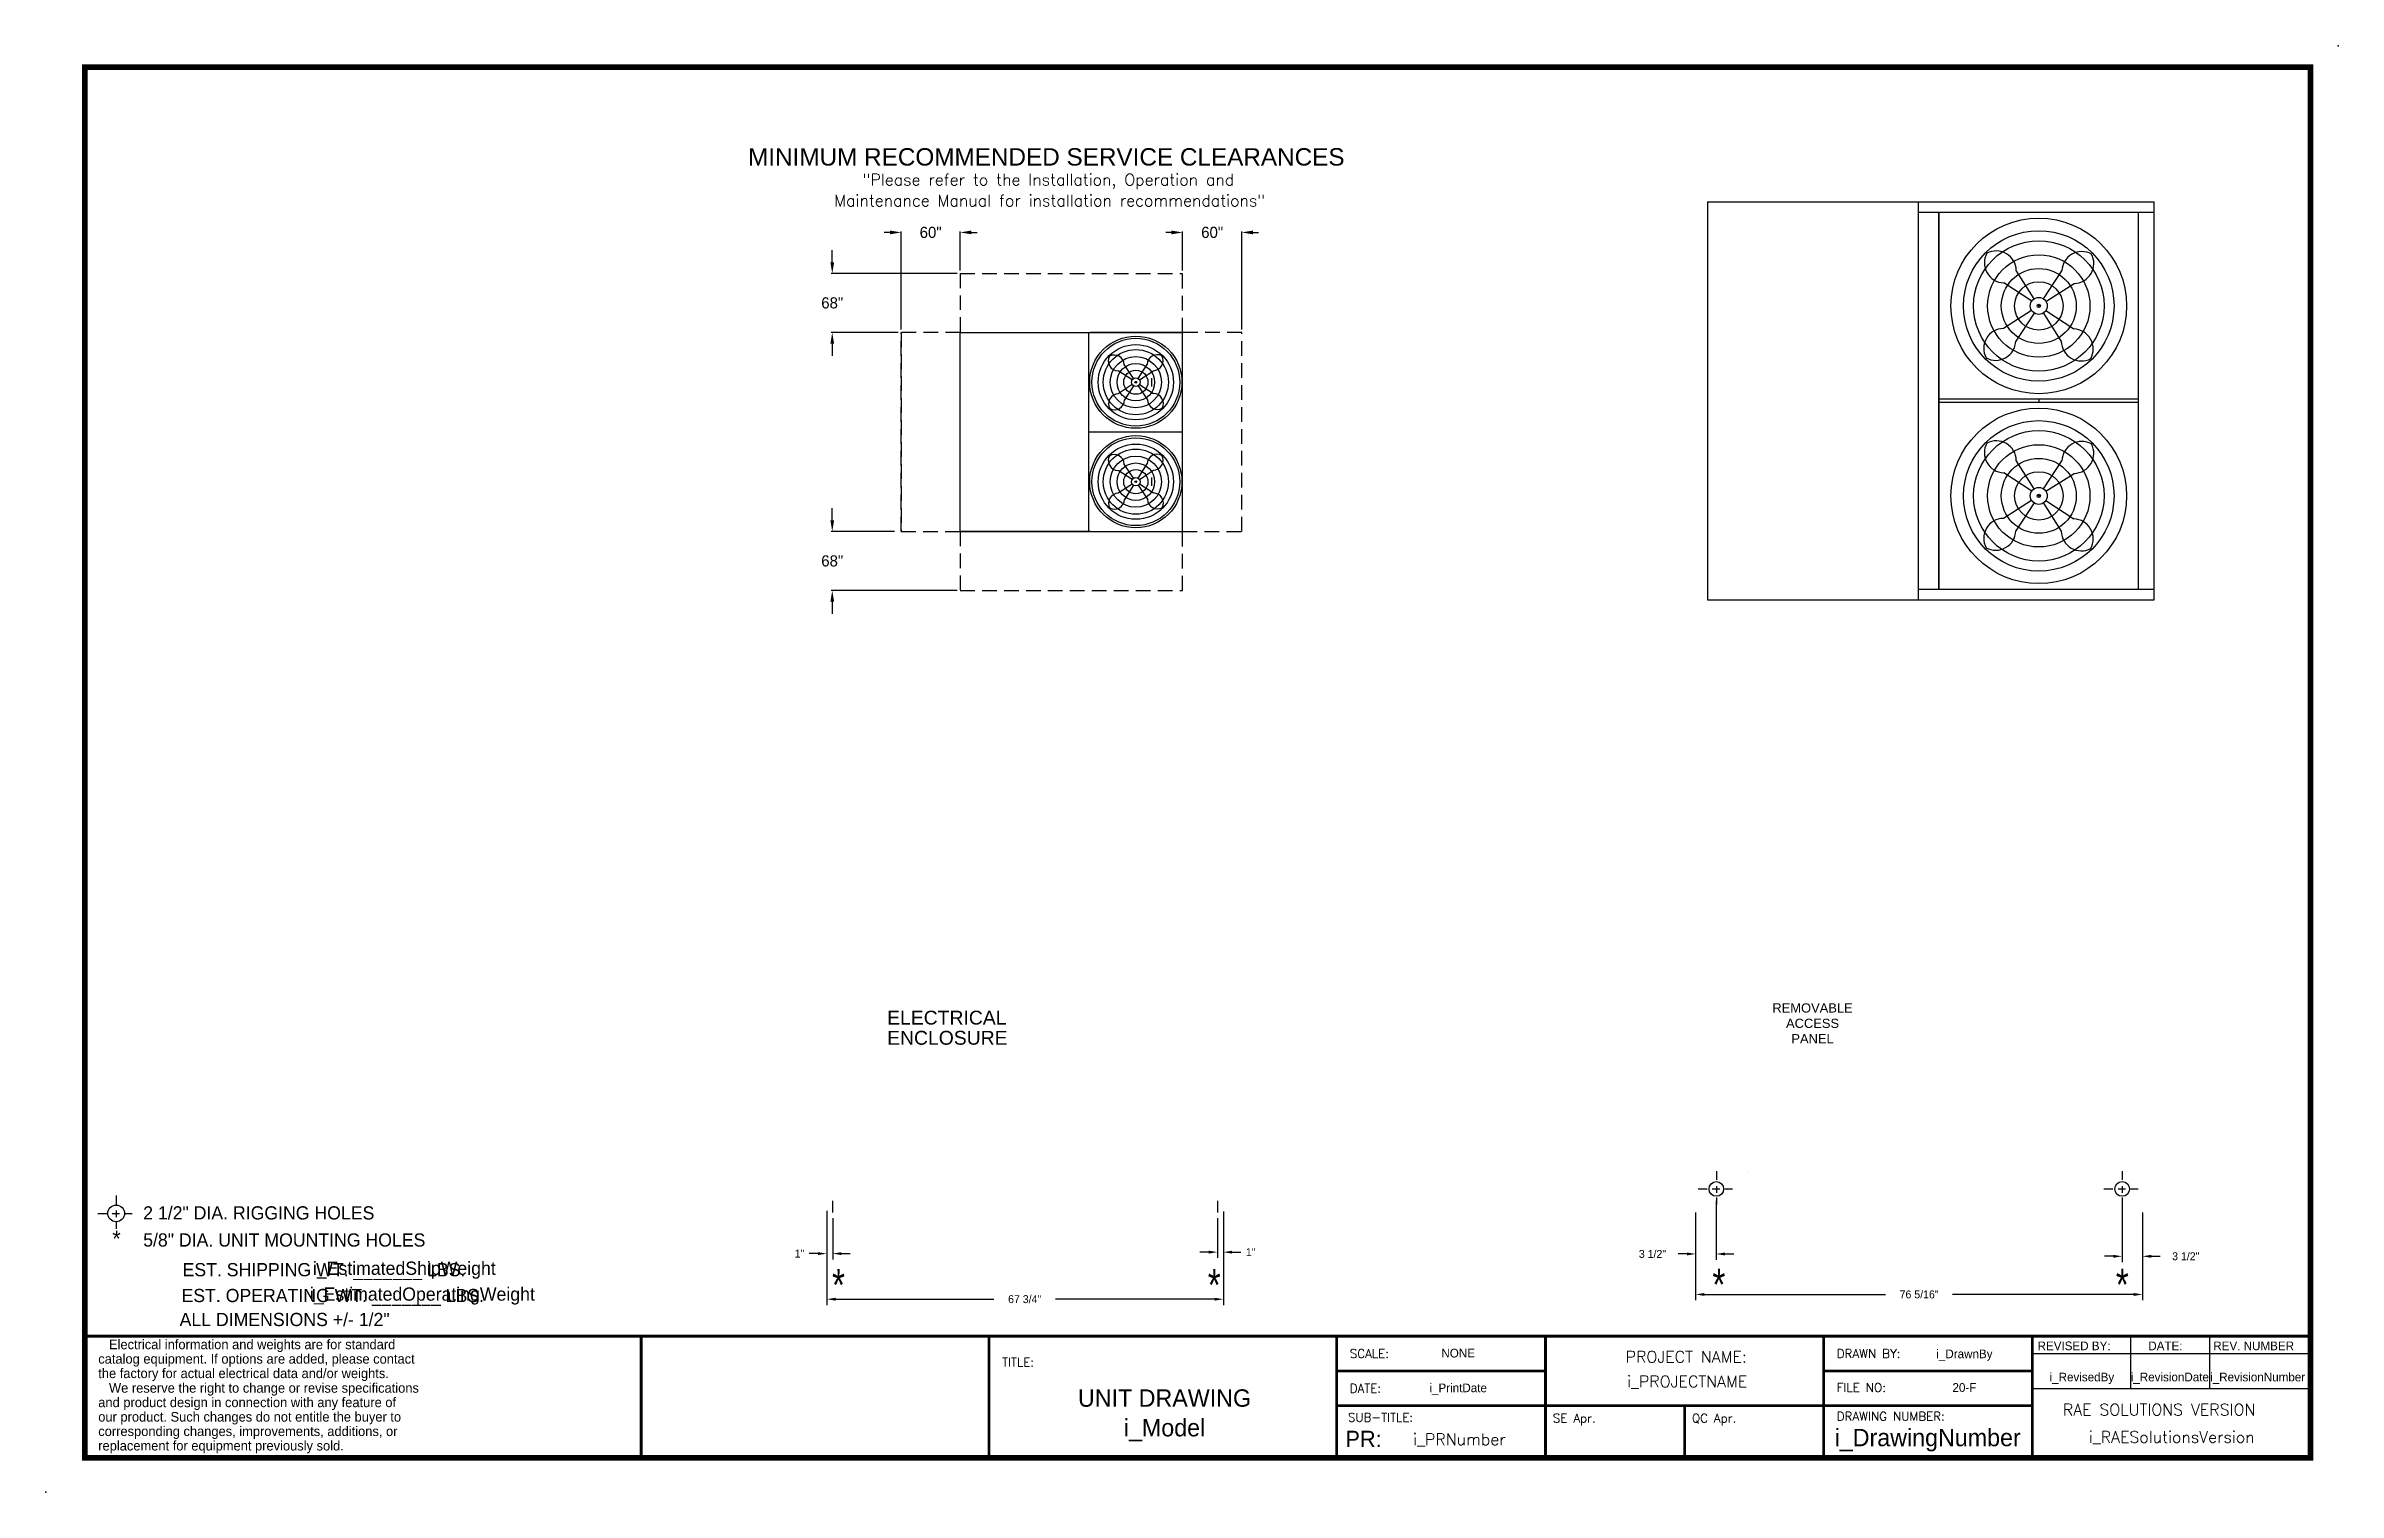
# Model space of a CAD drawing. Extents: x -50 to 341, y -10 to 237.
import ezdxf
from ezdxf.enums import TextEntityAlignment as Align

# ---------------------------------------------------------------- set-up
doc = ezdxf.new("R2010")
doc.units = 0
doc.header["$MEASUREMENT"] = 0
doc.linetypes.add('DASHED', pattern=[0.75, 0.5, -0.25])
doc.layers.get('0').update_dxf_attribs({"color": 1, "linetype": 'CONTINUOUS'})
doc.styles.add('dimentions', font='ARIAL.TTF')
doc.styles.add('SIMPLEX', font='SIMPLEX')
doc.styles.add('SLDTEXTSTYLE0', font='ARIAL.TTF', dxfattribs={"width": 0.75})
doc.dimstyles.new('SLDDIMSTYLE0', dxfattribs={"dimtxt": 1.35, "dimasz": 1.5, "dimexe": 1, "dimexo": 1, "dimgap": 1, "dimtad": 0, "dimtih": 1, "dimtoh": 1, "dimdec": 4, "dimzin": 12, "dimdsep": 46, "dimlunit": 5, "dimtxsty": 'STANDARD', "dimcen": 0.09, "dimclrd": 1, "dimclre": 1, "dimclrt": 1, "dimadec": 0, "dimazin": 0, "dimtfac": 1, "dimtdec": 4, "dimtofl": 0, "dimtmove": 0, "dimatfit": 0, "dimfxl": 1, "dimfrac": 2, "dimtolj": 1, "dimtzin": 12, "dimarcsym": 0})

# ---------------------------------------------------------------- blocks, each defined once
blk = doc.blocks.new('*D31')
at = {"color": 1, "lineweight": -2}
for p, q in [((83.34, 38.39), (83.34, 22.31)), ((151.07, 38.14), (151.07, 22.31)), ((84.84, 23.31), (111.85, 23.31)), ((149.57, 23.31), (122.4, 23.31))]:
    blk.add_line(p, q, dxfattribs=at)
at = {"color": 1}
for points in [[(84.84, 23.56), (84.84, 23.06), (83.34, 23.31)], [(149.57, 23.56), (149.57, 23.06), (151.07, 23.31)]]:
    blk.add_solid(points, dxfattribs=at)
at = {"color": 1, "insert": (117.13, 23.31), "char_height": 1.35, "attachment_point": 5}
blk.add_mtext('\\A1;67 3/4"', dxfattribs=at)
blk = doc.blocks.new('*D32')
at = {"color": 1, "lineweight": -2}
for p, q in [((231.73, 38.14), (231.73, 30.04)), ((235.23, 38.14), (235.23, 30.04)), ((230.23, 31.04), (228.73, 31.04)), ((236.73, 31.04), (238.23, 31.04))]:
    blk.add_line(p, q, dxfattribs=at)
at = {"color": 1}
for points in [[(230.23, 31.29), (230.23, 30.79), (231.73, 31.04)], [(236.73, 31.29), (236.73, 30.79), (235.23, 31.04)]]:
    blk.add_solid(points, dxfattribs=at)
at = {"color": 1, "insert": (224.36, 31.04), "char_height": 1.35, "attachment_point": 5}
blk.add_mtext('\\A1;3 1/2"', dxfattribs=at)
blk = doc.blocks.new('*D33')
at = {"color": 1, "lineweight": -2}
for p, q in [((304.57, 38.14), (304.57, 29.64)), ((308.07, 38.14), (308.07, 29.64)), ((303.07, 30.64), (301.57, 30.64)), ((309.57, 30.64), (311.07, 30.64))]:
    blk.add_line(p, q, dxfattribs=at)
at = {"color": 1}
for points in [[(303.07, 30.89), (303.07, 30.39), (304.57, 30.64)], [(309.57, 30.89), (309.57, 30.39), (308.07, 30.64)]]:
    blk.add_solid(points, dxfattribs=at)
at = {"color": 1, "insert": (315.44, 30.64), "char_height": 1.35, "attachment_point": 5}
blk.add_mtext('\\A1;3 1/2"', dxfattribs=at)
blk = doc.blocks.new('*D34')
at = {"color": 1, "lineweight": -2}
for p, q in [((231.73, 38.14), (231.73, 23.12)), ((308.07, 38.14), (308.07, 23.12)), ((233.23, 24.12), (264.18, 24.12)), ((306.57, 24.12), (275.63, 24.12))]:
    blk.add_line(p, q, dxfattribs=at)
at = {"color": 1}
for points in [[(233.23, 24.37), (233.23, 23.87), (231.73, 24.12)], [(306.57, 24.37), (306.57, 23.87), (308.07, 24.12)]]:
    blk.add_solid(points, dxfattribs=at)
at = {"color": 1, "insert": (269.9, 24.12), "char_height": 1.35, "attachment_point": 5}
blk.add_mtext('\\A1;76 5/16"', dxfattribs=at)
blk = doc.blocks.new('*D35')
at = {"color": 1, "lineweight": -2}
for p, q in [((83.34, 38.14), (83.34, 30.1)), ((84.34, 37.14), (84.34, 30.1)), ((81.84, 31.1), (80.34, 31.1)), ((85.84, 31.1), (87.34, 31.1))]:
    blk.add_line(p, q, dxfattribs=at)
at = {"color": 1}
for points in [[(81.84, 31.35), (81.84, 30.85), (83.34, 31.1)], [(85.84, 31.35), (85.84, 30.85), (84.34, 31.1)]]:
    blk.add_solid(points, dxfattribs=at)
at = {"color": 1, "insert": (78.66, 31.1), "char_height": 1.35, "attachment_point": 5}
blk.add_mtext('\\A1;1"', dxfattribs=at)
blk = doc.blocks.new('*D36')
at = {"color": 1, "lineweight": -2}
for p, q in [((150.07, 37.14), (150.07, 30.35)), ((151.07, 38.27), (151.07, 30.35)), ((148.57, 31.35), (147.07, 31.35)), ((152.57, 31.35), (154.07, 31.35))]:
    blk.add_line(p, q, dxfattribs=at)
at = {"color": 1}
for points in [[(148.57, 31.6), (148.57, 31.1), (150.07, 31.35)], [(152.57, 31.6), (152.57, 31.1), (151.07, 31.35)]]:
    blk.add_solid(points, dxfattribs=at)
at = {"color": 1, "insert": (155.74, 31.35), "char_height": 1.35, "attachment_point": 5}
blk.add_mtext('\\A1;1"', dxfattribs=at)

msp = doc.modelspace()

# ---------------------------------------------------------------- linework, layer by layer
at = {"color": 1, "lineweight": 30}
for p, q in [((233.74826, 210.79274), (310.06076, 210.79274)), ((233.74826, 210.79274), (233.74826, 142.79274)), ((269.81076, 142.79274), (269.81076, 210.79274)), ((310.06076, 208.96169), (269.81076, 208.96169)), ((273.28236, 208.96854), (273.28236, 144.57499)), ((273.28336, 144.61794), (273.28336, 208.96169)), ((307.29606, 208.96754), (307.29506, 208.96754)), ((307.29706, 208.96754), (307.29606, 208.96754)), ((307.34486, 144.57499), (307.34486, 208.96754)), ((307.34486, 208.96169), (307.34486, 208.96169)), ((310.06076, 142.79274), (310.06076, 210.79274)), ((289.12937, 193.81239), (284.34592, 196.95032)), ((289.56478, 194.24143), (286.49765, 199.07059)), ((291.13891, 194.22983), (294.27685, 199.01328)), ((291.56795, 193.79442), (296.39711, 196.86154)), ((289.11777, 192.23825), (284.28861, 189.17113)), ((291.55636, 192.22028), (296.33981, 189.08235)), ((289.54681, 191.80284), (286.40888, 187.01939)), ((291.12095, 191.79124), (294.18807, 186.96208)), ((273.34086, 177.06514), (273.38866, 177.06514)), ((273.34086, 176.52034), (273.38866, 176.52034)), ((273.38866, 177.06514), (273.38966, 177.06514)), ((273.38966, 176.52034), (273.38866, 176.52034)), ((273.38966, 177.06514), (273.39066, 177.06514)), ((273.38966, 176.52034), (273.39066, 176.52034)), ((307.29506, 177.06514), (273.39066, 177.06514)), ((273.39066, 177.06514), (273.39066, 177.06414)), ((307.29506, 177.06414), (273.39066, 177.06414)), ((273.39066, 176.52134), (273.39066, 176.52034)), ((307.29506, 176.52034), (273.39066, 176.52034)), ((290.34286, 177.06514), (290.34286, 176.52034)), ((307.29606, 177.06514), (307.29506, 177.06514)), ((307.29506, 177.06414), (307.29506, 177.06514)), ((307.29506, 176.52034), (307.29506, 176.52134)), ((307.29606, 176.52034), (307.29506, 176.52034)), ((307.29606, 177.06514), (307.29706, 177.06514)), ((307.29706, 176.52034), (307.29606, 176.52034)), ((307.34486, 177.06514), (307.29706, 177.06514)), ((307.34486, 176.52034), (307.29706, 176.52034)), ((289.12937, 161.36519), (284.34592, 164.50312)), ((289.56478, 161.79423), (286.49765, 166.62339)), ((291.13891, 161.78263), (294.27685, 166.56608)), ((291.56795, 161.34722), (296.39711, 164.41434)), ((289.11777, 159.79105), (284.28861, 156.72393)), ((289.54681, 159.35564), (286.40888, 154.57219)), ((291.12095, 159.34404), (294.18807, 154.51488)), ((291.55636, 159.77308), (296.33981, 156.63515)), ((233.74826, 142.79274), (310.06076, 142.79274)), ((310.11056, 144.56914), (269.86056, 144.56914))]:
    msp.add_line(p, q, dxfattribs=at)
at = {"color": 1, "ltscale": 5}
for p, q in [((94.11917, 205.57806), (93.14196, 205.57806)), ((96.02817, 188.98574), (96.02817, 205.75806)), ((106.11676, 199.07433), (106.11676, 205.75806)), ((108.02576, 205.57806), (109.00297, 205.57806)), ((142.20776, 205.57806), (141.23055, 205.57806)), ((144.11676, 199.07433), (144.11676, 205.75806)), ((154.20535, 188.98574), (154.20535, 205.75806)), ((156.11435, 205.57806), (157.09156, 205.57806)), ((84.26694, 200.48333), (84.26694, 202.57412)), ((105.61676, 198.57433), (84.08694, 198.57433)), ((95.52817, 188.48574), (84.08694, 188.48574)), ((106.11676, 154.48574), (106.11676, 188.48574)), ((106.11676, 154.48574), (106.11676, 188.48574)), ((106.11676, 188.48574), (128.24176, 188.48574)), ((106.11676, 188.48574), (128.36676, 188.48574)), ((128.11676, 171.48574), (128.11676, 188.48574)), ((128.36676, 188.48574), (144.11676, 188.48574)), ((144.11676, 188.48574), (128.36676, 188.48574)), ((144.11676, 154.48574), (144.11676, 188.48574)), ((144.11676, 171.48574), (144.11676, 188.48574)), ((84.26694, 186.57674), (84.26694, 184.48595)), ((138.78863, 180.70449), (138.81988, 179.26699)), ((128.11676, 154.48574), (128.11676, 171.48574)), ((128.11676, 171.48574), (144.11676, 171.48574)), ((144.11676, 154.48574), (144.11676, 171.48574)), ((138.78863, 163.70449), (138.81988, 162.26699)), ((84.26694, 156.39474), (84.26694, 158.48553)), ((94.90317, 154.48574), (84.08694, 154.48574)), ((106.11676, 154.48574), (128.24176, 154.48574)), ((128.36676, 154.48574), (106.11676, 154.48574)), ((128.36676, 154.48574), (144.11676, 154.48574)), ((105.61676, 144.39715), (84.08694, 144.39715)), ((84.26694, 142.48815), (84.26694, 140.39736))]:
    msp.add_line(p, q, dxfattribs=at)
at = {"color": 1, "linetype": 'DASHED', "ltscale": 5}
for p, q in [((106.11676, 198.57433), (106.11676, 188.48574)), ((106.11676, 198.57433), (144.11676, 198.57433)), ((144.11676, 188.48574), (144.11676, 198.57433)), ((96.02817, 154.48574), (96.02817, 188.48574)), ((106.11676, 188.48574), (96.02817, 188.48574)), ((96.02817, 188.48574), (96.02817, 154.48574)), ((154.20535, 188.48574), (144.11676, 188.48574)), ((154.20535, 154.48574), (154.20535, 188.48574)), ((154.20535, 154.48574), (154.20535, 188.48574)), ((96.02817, 154.48574), (106.11676, 154.48574)), ((106.11676, 154.48574), (106.11676, 144.39715)), ((144.11676, 144.39715), (144.11676, 154.48574)), ((144.11676, 154.48574), (154.20535, 154.48574)), ((106.11676, 144.39715), (144.11676, 144.39715))]:
    msp.add_line(p, q, dxfattribs=at)
at = {"color": 1}
for p, q in [((135.50421, 180.37478), (133.08963, 181.90834)), ((135.71873, 180.59249), (134.14977, 182.98421)), ((136.5058, 180.59828), (138.03936, 183.01286)), ((136.72351, 180.38376), (139.11523, 181.95273)), ((135.51001, 179.58771), (133.11829, 178.01875)), ((135.72772, 179.37319), (134.19416, 176.95861)), ((136.51478, 179.37899), (138.08375, 176.98727)), ((136.72931, 179.5967), (139.14388, 178.06314)), ((135.50421, 163.37478), (133.08963, 164.90834)), ((135.71873, 163.59249), (134.14977, 165.98421)), ((136.5058, 163.59828), (138.03936, 166.01286)), ((136.72351, 163.38376), (139.11523, 164.95273)), ((135.51001, 162.58771), (133.11829, 161.01875)), ((135.72772, 162.37319), (134.19416, 159.95861)), ((136.51478, 162.37899), (138.08375, 159.98727)), ((136.72931, 162.5967), (139.14388, 161.06314))]:
    msp.add_line(p, q, dxfattribs=at)
at = {"lineweight": 30}
for p, q in [((235.26615, 45.17876), (235.26615, 43.68067)), ((304.58095, 45.17876), (304.58095, 43.68067)), ((-38.03516, 41.00462), (-38.03516, 39.50653)), ((232.16235, 42.14309), (233.68164, 42.14309)), ((234.55818, 42.14309), (235.83927, 42.14309)), ((235.26615, 42.62864), (235.26615, 41.49569)), ((235.26615, 40.68645), (235.26615, 39.50502)), ((236.7158, 42.14309), (238.0138, 42.14309)), ((301.47715, 42.14309), (302.99644, 42.14309)), ((303.87298, 42.14309), (305.15407, 42.14309)), ((304.58095, 42.62864), (304.58095, 41.49569)), ((304.58095, 40.68645), (304.58095, 39.50502)), ((306.0306, 42.14309), (307.3286, 42.14309)), ((-41.13896, 37.96896), (-39.61967, 37.96896)), ((-38.74313, 37.96896), (-37.46204, 37.96896)), ((-38.03516, 38.45451), (-38.03516, 37.32156)), ((-38.03516, 36.51231), (-38.03516, 35.33089)), ((-36.58551, 37.96896), (-35.28751, 37.96896)), ((51.63884, -3.8), (51.63884, 16.99)), ((111.03884, -3.8), (111.03884, 16.99)), ((170.43884, 16.99), (289.23884, 16.99)), ((170.43884, -3.8), (170.43884, 16.99)), ((206.07884, 16.99), (206.07884, -3.8)), ((253.59884, 16.99), (253.59884, 5.11)), ((289.23884, 16.99), (289.23884, -3.8)), ((289.23884, 16.99), (336.75884, 16.99)), ((289.23884, 16.99), (289.23884, 14.02)), ((306.00588, 16.99), (306.00588, 8.08)), ((319.50915, 16.99), (319.50915, 8.08)), ((289.23884, 14.02), (336.75884, 14.02)), ((206.07884, 11.05), (170.43884, 11.05)), ((253.59884, 11.05), (289.23884, 11.05)), ((253.59884, 5.11), (253.59884, 11.05)), ((289.23884, 8.08), (336.75884, 8.08)), ((289.23884, 5.11), (170.43884, 5.11)), ((229.83884, 5.11), (229.83884, -3.8)), ((253.59884, 5.11), (253.59884, -3.8))]:
    msp.add_line(p, q, dxfattribs=at)
at = {"color": 1, "linetype": 'Continuous', "lineweight": 30}
msp.add_line((240.66255, 45.19188), (240.66355, 45.19188), dxfattribs=at)
for p, q in [((84.33836, 40.14309), (84.33836, 38.14309)), ((150.06926, 40.14309), (150.06926, 38.14309)), ((235.2349, 40.14309), (235.2349, 38.14309)), ((304.5691, 40.14309), (304.5691, 38.14309))]:
    msp.add_line(p, q)
at = {"const_width": 0.9504}
msp.add_lwpolyline([(-43.40116, -3.8), (336.75884, -3.8), (336.75884, 233.8), (-43.40116, 233.8), (-43.40116, -3.8)], dxfattribs=at)
at = {"lineweight": 30, "const_width": 0.4752}
for points in [[(52.20069, 16.99), (-43.40116, 16.99)], [(336.75884, 16.99), (51.63884, 16.99), (51.63884, -3.8)], [(111.03884, 16.99), (111.03884, -3.8)], [(170.43884, 16.99), (170.43884, -3.8)], [(206.07884, 16.99), (206.07884, -3.8)], [(253.59884, 16.99), (253.59884, -3.8)], [(289.23884, -3.8), (289.23884, 16.99), (336.75884, 16.99)], [(206.07884, 11.05), (170.43884, 11.05)], [(289.23884, 11.05), (253.59884, 11.05), (253.59884, -3.8)], [(289.23884, 5.11), (170.43884, 5.11)], [(229.83884, 5.11), (229.83884, -3.8)]]:
    msp.add_lwpolyline(points, dxfattribs=at)
at = {"color": 1, "lineweight": 30}
for centre, radius in [((290.34286, 193.01634), 14.99997), ((290.34286, 193.01634), 12.85177), ((290.34286, 193.01634), 11.13912), ((290.34286, 193.01634), 8.73857), ((290.34286, 193.01634), 6.40143), ((290.34286, 193.01634), 4.13262), ((290.34286, 193.01634), 1.4513), ((290.34286, 193.01634), 0.28645), ((290.34286, 160.56914), 14.99997), ((290.34286, 160.56914), 12.85177), ((290.34286, 160.56914), 11.13912), ((290.34286, 160.56914), 8.73857), ((290.34286, 160.56914), 6.40143), ((290.34286, 160.56914), 4.13262), ((290.34286, 160.56914), 1.4513), ((290.34286, 160.56914), 0.28645)]:
    msp.add_circle(centre, radius, dxfattribs=at)
at = {"color": 1}
for centre, radius in [((136.11676, 179.98574), 7.875), ((136.11676, 179.98574), 7.49999), ((136.11676, 179.98574), 6.42589), ((136.11676, 179.98574), 5.56956), ((136.11676, 179.98574), 4.36928), ((136.11676, 179.98574), 3.20072), ((136.11676, 179.98574), 2.06631), ((136.11676, 179.98574), 0.72565), ((136.11676, 179.98574), 0.14323), ((136.11676, 162.98574), 7.875), ((136.11676, 162.98574), 7.49999), ((136.11676, 162.98574), 6.42589), ((136.11676, 162.98574), 5.56956), ((136.11676, 162.98574), 4.36928), ((136.11676, 162.98574), 3.20072), ((136.11676, 162.98574), 2.06631), ((136.11676, 162.98574), 0.72565), ((136.11676, 162.98574), 0.14323)]:
    msp.add_circle(centre, radius, dxfattribs=at)
at = {"color": 1, "linetype": 'Continuous', "lineweight": 30}
for centre in [(235.26615, 42.14309), (304.58095, 42.14309)]:
    msp.add_circle(centre, 1.25, dxfattribs=at)
at = {"lineweight": 30}
msp.add_circle((-38.03516, 37.96896), 1.42457, dxfattribs=at)
at = {"color": 1, "lineweight": 30}
for centre, start, end in [((284.47658, 200.37442), 151.3003537, 267.814713), ((283.072, 198.99038), 1.3411738, 117.8555331), ((297.70095, 198.88262), 61.3003537, 177.814713), ((296.31691, 200.2872), 271.3411738, 27.8555331), ((284.36881, 185.74547), 91.3411738, 207.8555331), ((296.20915, 185.65825), 331.3003537, 87.814713), ((282.98478, 187.15005), 241.3003537, 357.814713), ((297.61373, 187.04229), 181.3411738, 297.8555331), ((284.47658, 167.92722), 151.3003537, 267.814713), ((283.072, 166.54318), 1.3411738, 117.8555331), ((297.70095, 166.43542), 61.3003537, 177.814713), ((296.31691, 167.84), 271.3411738, 27.8555331), ((284.36881, 153.29827), 91.3411738, 207.8555331), ((296.20915, 153.21105), 331.3003537, 87.814713), ((282.98478, 154.70285), 241.3003537, 357.814713), ((297.61373, 154.59509), 181.3411738, 297.8555331)]:
    msp.add_arc(centre, 3.4266, start, end, dxfattribs=at)
at = {"color": 1}
for centre, start, end in [((133.12974, 183.62117), 152.1444669, 268.6588262), ((132.43772, 182.91888), 2.185287, 118.6996463), ((139.75219, 182.97276), 62.1444669, 178.6588262), ((139.0499, 183.66478), 272.185287, 28.6996463), ((133.18362, 176.3067), 92.185287, 208.6996463), ((132.48133, 176.99872), 242.1444669, 358.6588262), ((139.7958, 177.0526), 182.185287, 298.6996463), ((139.10378, 176.35031), 332.1444669, 88.6588262), ((133.12974, 166.62117), 152.1444669, 268.6588262), ((132.43772, 165.91888), 2.185287, 118.6996463), ((139.75219, 165.97276), 62.1444669, 178.6588262), ((139.0499, 166.66478), 272.185287, 28.6996463), ((133.18362, 159.3067), 92.185287, 208.6996463), ((139.10378, 159.35031), 332.1444669, 88.6588262), ((132.48133, 159.99872), 242.1444669, 358.6588262), ((139.7958, 160.0526), 182.185287, 298.6996463)]:
    msp.add_arc(centre, 1.7133, start, end, dxfattribs=at)
for p in [(341.46985, 237.46011), (289.23884, -3.8), (-50.04589, -9.66037)]:
    msp.add_point(p)
at = {"color": 1, "lineweight": 30}
for p in [(290.34286, 193.01634), (290.34286, 160.56914)]:
    msp.add_point(p, dxfattribs=at)
at = {"color": 1, "ltscale": 5}
for points in [[(94.11917, 205.89623), (94.11917, 205.2599), (96.02817, 205.57806)], [(108.02576, 205.89623), (108.02576, 205.2599), (106.11676, 205.57806)], [(142.20776, 205.89623), (142.20776, 205.2599), (144.11676, 205.57806)], [(156.11435, 205.89623), (156.11435, 205.2599), (154.20535, 205.57806)], [(83.94877, 200.48333), (84.58511, 200.48333), (84.26694, 198.57433)], [(83.94877, 186.57674), (84.58511, 186.57674), (84.26694, 188.48574)], [(83.94877, 156.39474), (84.58511, 156.39474), (84.26694, 154.48574)], [(83.94877, 142.48815), (84.58511, 142.48815), (84.26694, 144.39715)]]:
    msp.add_solid(points, dxfattribs=at)

# ---------------------------------------------------------------- texts
at = {"lineweight": 30}
for s, height, style, p in [('MINIMUM RECOMMENDED SERVICE CLEARANCES', 2.97, 'dimentions', (69.8892, 217.00401)), ('TITLE:', 1.485, 'SIMPLEX', (113.26634, 11.7925)), ('SCALE:', 1.485, 'SIMPLEX', (172.66634, 13.2775)), ('DRAWN BY:', 1.485, 'SIMPLEX', (255.82634, 13.2775)), ('DATE:', 1.485, 'SIMPLEX', (172.66634, 7.3375)), ('FILE NO:', 1.485, 'SIMPLEX', (255.82634, 7.48107)), ('DRAWING NUMBER:', 1.485, 'SIMPLEX', (255.82634, 2.55774)), ('RAE SOLUTIONS VERSION', 1.97208, 'SIMPLEX', (294.4451, 3.45569)), ('SUB-TITLE:', 1.485, 'SIMPLEX', (172.34456, 2.37742)), ('SE Apr.', 1.485, 'SIMPLEX', (207.3415, 2.23942)), ('QC Apr.', 1.485, 'SIMPLEX', (231.1015, 2.23942))]:
    msp.add_text(s, height=height, dxfattribs=dict(at, style=style)).set_placement(p)
at = {"lineweight": 30, "style": 'SIMPLEX'}
for s, p in [('"Please refer to the Installation, Operation and', (121.17974, 213.60698)), ('Maintenance Manual for installation recommendations"', (121.41496, 210.03244)), ('PROJECT NAME:', (230.13712, 12.48563)), ('i_PROJECTNAME', (230.28708, 8.26456)), ('i_PRNumber', (191.38203, -1.6121)), ('i_RAESolutionsVersion', (313.04786, -1.23016))]:
    msp.add_text(s, height=1.97208, dxfattribs=at).set_placement(p, align=Align.CENTER)
at = {"color": 1, "lineweight": 30, "style": 'dimentions'}
for s, p in [('ELECTRICAL', (93.64105, 70.23334)), ('ENCLOSURE', (93.64105, 66.7921))]:
    msp.add_text(s, height=2.366095, dxfattribs=at).set_placement(p)
at = {"lineweight": 30}
for s, height, p in [('2 1/2" DIA. RIGGING HOLES', 2.2572, (-33.4217, 36.92891)), ('5/8" DIA. UNIT MOUNTING HOLES', 2.2572, (-33.4217, 32.29906)), ('   Electrical information and weights are for standard', 1.6448062, (-41.09512, 14.76361)), ('REVISED BY:', 1.485, (290.13022, 14.59601)), ('DATE:', 1.485, (309.04066, 14.59601)), ('REV. NUMBER', 1.485, (320.1457, 14.59601)), ('catalog equipment. If options are added, please contact', 1.6448062, (-41.09512, 12.2964)), ('the factory for actual electrical data and/or weights.', 1.6448062, (-41.09512, 9.82919)), ('   We reserve the right to change or revise specifications', 1.6448062, (-41.09512, 7.33087)), ('our product. Such changes do not entitle the buyer to', 1.6448062, (-41.09512, 2.39645)), ('and product design in connection with any feature of', 1.6448062, (-41.09512, 4.86366)), ('corresponding changes, improvements, additions, or ', 1.6448062, (-41.09512, -0.07076)), ('replacement for equipment previously sold.', 1.6448062, (-41.09512, -2.53797))]:
    msp.add_text(s, height=height, dxfattribs=at).set_placement(p)
for s, height, p in [('*', 2.77791, (-37.97654, 32.25997)), ('EST. SHIPPING WT. _______ LBS.', 2.2572, (-2.54144, 27.22673)), ('i_EstimatedShipWeight', 2.2597905, (11.17793, 27.4733)), ('EST. OPERATING WT. _______ LBS.', 2.2572, (-1.04264, 22.81149)), ('i_EstimatedOperatingWeight', 2.2572, (14.26648, 23.05807)), ('ALL DIMENSIONS +/- 1/2"', 2.2572, (-9.26166, 18.71507)), ('NONE', 1.485, (191.17373, 13.35596)), ('i_DrawnBy', 1.485, (277.63766, 13.22857)), ('UNIT DRAWING', 2.97, (141.01951, 4.9357)), ('i_PrintDate', 1.485, (191.17373, 7.41596)), ('20-F', 1.485, (277.63766, 7.4831)), ('i_RevisedBy', 1.485, (297.69815, 9.27125)), ('i_RevisionDate', 1.485, (312.72331, 9.27125)), ('i_RevisionNumber', 1.485, (327.7196, 9.27125)), ('i_Model', 2.97, (141.01951, -0.12622)), ('i_DrawingNumber', 2.97, (271.36458, -1.81282))]:
    msp.add_text(s, height=height, dxfattribs=at).set_placement(p, align=Align.CENTER)
msp.add_text('PR:', height=2.784375, dxfattribs=at).set_placement((178.11778, -1.95522), align=Align.RIGHT)
at = {"color": 1, "ltscale": 5, "char_height": 1.909, "attachment_point": 5}
for s, insert in [('\\A1;60"', (101.07247, 205.57806)), ('\\A1;60"', (149.16105, 205.57806)), ('\\A1;68"', (84.26694, 193.53003)), ('\\A1;68"', (84.26694, 149.44145))]:
    msp.add_mtext(s, dxfattribs=dict(at, insert=insert))
at = {"color": 1, "lineweight": 30}
for s, insert, char_height, attachment_point, style in [('\\pi-3.377,l3.377,t3.377;REMOVABLE\\PACCESS\\PPANEL', (251.69879, 70.44662), 1.577, 5, 'dimentions'), ('*', (84.23584, 28.44969), 5.40207, 1, 'SLDTEXTSTYLE0'), ('*', (148.405, 28.44969), 5.40207, 1, 'SLDTEXTSTYLE0'), ('*', (234.60049, 28.52018), 5.40207, 1, 'SLDTEXTSTYLE0'), ('*', (303.49795, 28.52018), 5.40207, 1, 'SLDTEXTSTYLE0')]:
    msp.add_mtext(s, dxfattribs=dict(at, insert=insert, char_height=char_height, attachment_point=attachment_point, style=style))

# ---------------------------------------------------------------- dimensions: what is measured, and where the dimension line sits
dim = msp.add_linear_dim(base=(151.06926, 23.30772), p1=(83.33836, 39.39309), p2=(151.06926, 39.14309), dimstyle='SLDDIMSTYLE0', override={"dimpost": '"'})
dim.commit()
dim.dimension.update_dxf_attribs({"geometry": '*D31', "text_midpoint": (117.12633, 23.30772), "dimtype": 160})
for base, p1, p2, picture, middle in [((151.06926, 31.34516), (150.06926, 38.14309), (151.06926, 39.26806), '*D36', (155.74426, 31.34516)), ((83.33836, 31.10453), (84.33836, 38.14309), (83.33836, 39.14309), '*D35', (78.66336, 31.10453)), ((231.7349, 31.04417), (235.2349, 39.14309), (231.7349, 39.14309), '*D32', (224.3599, 31.04417)), ((231.7349, 24.11932), (308.0691, 39.14309), (231.7349, 39.14309), '*D34', (269.902, 24.11932)), ((308.0691, 30.64293), (304.5691, 39.14309), (308.0691, 39.14309), '*D33', (315.4441, 30.64293))]:
    dim = msp.add_linear_dim(base=base, p1=p1, p2=p2, dimstyle='SLDDIMSTYLE0', override={"dimpost": '"'})
    dim.commit()
    dim.dimension.update_dxf_attribs({"geometry": picture, "text_midpoint": middle})

doc.saveas('drawing.dxf')
